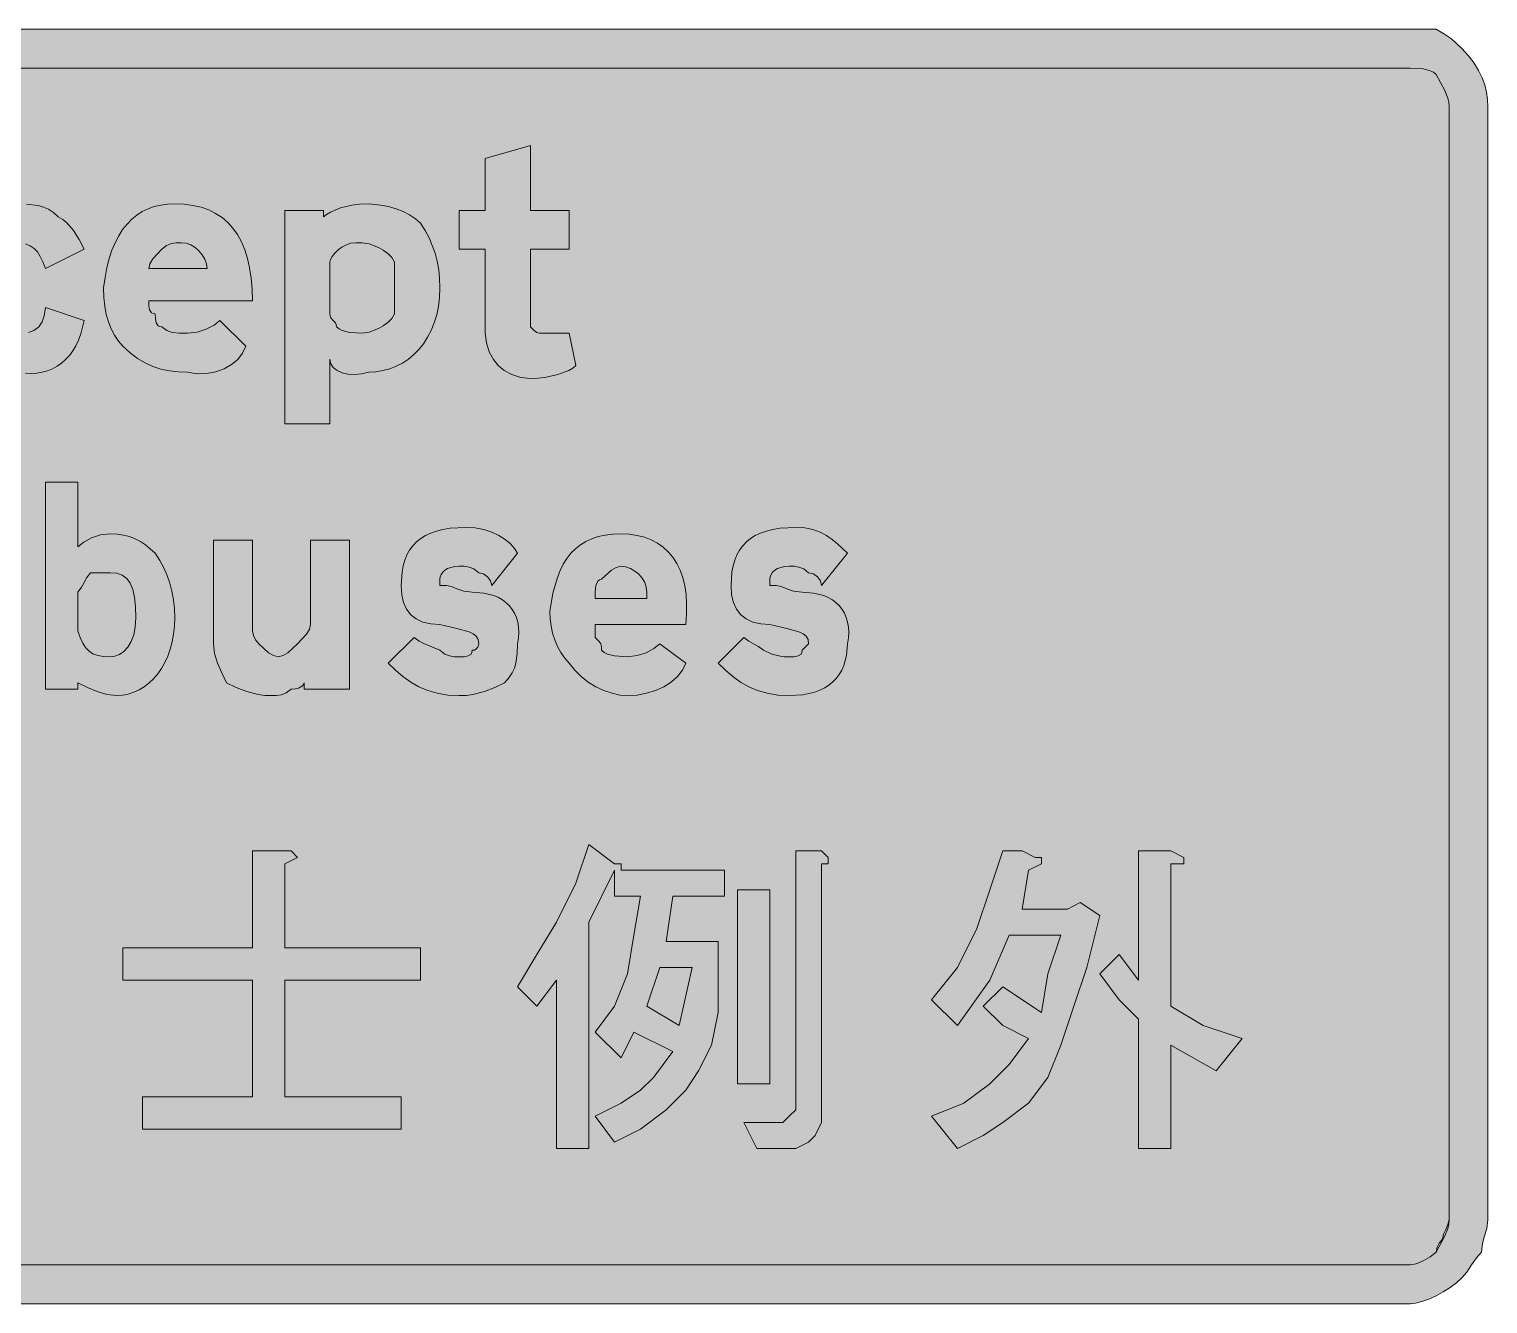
# Model space of a CAD drawing. Header units: metres. Extents: x 19 to 547, y 18 to 255.
# Drawn here: x 276.3 to 546.9, y 18.5 to 254.9 of the extents above; entities that cross this region are included whole.
import ezdxf

# ---------------------------------------------------------------- set-up
doc = ezdxf.new("R2010")
doc.units = ezdxf.units.M
doc.layers.add('FILL_BLACK_000000', color=7, linetype='Continuous', true_color=0x000000)
doc.layers.add('FILL_WHITE_FFFFFF', color=7, linetype='Continuous', true_color=0xffffff)

msp = doc.modelspace()

# ---------------------------------------------------------------- hatches: boundary and pattern name
at = {"layer": 'FILL_BLACK_000000', "true_color": 0x000000}
h = msp.add_hatch(color=7, dxfattribs=at)
h.dxf.hatch_style = 1
h.paths.add_polyline_path([(538.92, 253.98), (540.18, 253.08), (542.13, 251.28), (543.37, 249.93), (544.4, 248.58), (545.23, 247.23), (545.88, 245.88), (546.36, 244.53), (546.69, 243.18), (546.87, 241.83), (546.93, 240.48), (546.93, 34.08), (546.74, 32.47), (546.33, 31.08), (545.92, 29.69), (545.73, 28.08), (544.83, 26.99), (543.93, 25.68), (543.03, 24.37), (542.13, 23.28), (541.13, 22.38), (539.95, 21.52), (538.67, 20.71), (537.33, 19.98), (535.99, 19.37), (534.71, 18.89), (533.53, 18.59), (532.53, 18.48), (33.33, 18.48), (31.98, 18.59), (30.65, 18.89), (29.34, 19.37), (28.08, 19.98), (26.87, 20.71), (25.74, 21.52), (23.73, 23.28), (22.49, 24.29), (21.46, 25.47), (20.63, 26.8), (19.98, 28.23), (19.5, 29.71), (19.17, 31.21), (18.99, 32.68), (18.93, 34.08), (18.93, 240.48), (18.95, 242.09), (19.08, 243.48), (19.44, 244.87), (20.13, 246.48), (20.53, 246.98), (20.86, 247.57), (21.48, 248.88), (22.32, 250.19), (22.94, 250.78), (23.73, 251.28), (25.68, 253.08), (26.94, 253.98), (28.53, 254.88), (33.33, 254.88), (532.53, 254.88), (537.33, 254.88), (538.92, 253.98)])
h.paths.add_polyline_path([(30.93, 247.53), (29.62, 247.17), (29.03, 246.88), (28.53, 246.48), (26.88, 243.48), (26.34, 242.09), (26.18, 241.33), (26.13, 240.48), (26.13, 34.08), (26.18, 33.23), (26.34, 32.47), (26.88, 31.08), (28.53, 28.08), (29.62, 27.2), (30.93, 26.43), (32.24, 25.89), (33.33, 25.68), (532.53, 25.68), (533.62, 25.89), (534.93, 26.43), (536.24, 27.2), (537.33, 28.08), (537.52, 28.96), (537.93, 29.73), (538.53, 30.48), (538.72, 31.38), (539.13, 32.28), (539.54, 33.18), (539.73, 34.08), (539.73, 240.48), (539.68, 241.33), (539.52, 242.09), (538.98, 243.48), (537.33, 246.48), (536.83, 246.88), (536.24, 247.17), (534.93, 247.53), (532.53, 247.68), (33.33, 247.68), (30.93, 247.53)], flags=16)
h = msp.add_hatch(color=7, dxfattribs=at)
h.dxf.hatch_style = 1
h.paths.add_polyline_path([(376.53, 221.28), (376.53, 214.08), (369.33, 214.08), (369.33, 200.88), (369.33, 199.68), (370.04, 198.99), (370.53, 198.63), (371.02, 198.5), (371.73, 198.48), (374.13, 198.48), (376.53, 198.48), (377.73, 192.48), (377.17, 192.03), (376.42, 191.6), (374.43, 190.83), (371.99, 190.29), (370.68, 190.13), (369.33, 190.08), (367.55, 190.29), (365.88, 190.83), (364.44, 191.6), (363.33, 192.48), (362.45, 193.59), (361.68, 195.03), (361.14, 196.7), (360.93, 198.48), (360.93, 214.08), (356.13, 214.08), (356.13, 221.28), (360.93, 221.28), (360.93, 230.88), (369.33, 233.28), (369.33, 221.28), (376.53, 221.28)])
h = msp.add_hatch(color=7, dxfattribs=at)
h.dxf.hatch_style = 1
h.paths.add_polyline_path([(275.82, 222.44), (277.98, 222.18), (278.97, 221.89), (279.91, 221.47), (280.83, 220.87), (281.73, 220.08), (282.58, 219.58), (283.32, 218.97), (284.58, 217.53), (285.61, 215.86), (286.53, 214.08), (279.33, 210.48), (278.88, 211.72), (278.39, 212.75), (277.85, 213.58), (277.23, 214.23), (276.49, 214.71), (275.62, 215.04), (274.57, 215.22), (273.33, 215.28), (272.04, 215.17), (270.87, 214.83), (269.85, 214.27), (268.98, 213.48), (268.28, 212.47), (267.76, 211.23), (267.44, 209.77), (267.33, 208.08), (267.33, 206.88), (267.33, 204.48), (267.83, 203.19), (268.44, 202.02), (269.12, 201), (269.88, 200.13), (270.69, 199.43), (271.55, 198.91), (272.43, 198.59), (273.33, 198.48), (274.92, 198.5), (276.18, 198.63), (277.21, 198.99), (278.13, 199.68), (278.73, 200.58), (279.14, 201.7), (279.33, 203.28), (286.53, 200.88), (285.92, 198.35), (285.49, 197.22), (284.99, 196.17), (284.42, 195.22), (283.79, 194.36), (283.09, 193.6), (282.33, 192.93), (281.51, 192.36), (280.65, 191.89), (279.73, 191.52), (278.77, 191.26), (277.76, 191.1), (276.72, 191.05), (275.64, 191.11), (274.53, 191.28), (272.77, 191.34), (271.1, 191.51), (269.53, 191.79), (268.04, 192.2), (266.66, 192.72), (265.38, 193.37), (264.2, 194.14), (263.13, 195.03), (262.17, 196.05), (261.33, 197.2), (260.61, 198.48), (260.02, 199.89), (259.55, 201.43), (259.21, 203.11), (259, 204.93), (258.93, 206.88), (259.2, 208.83), (259.55, 210.65), (259.98, 212.33), (260.51, 213.87), (261.11, 215.28), (261.8, 216.56), (262.57, 217.71), (263.43, 218.73), (264.37, 219.62), (265.4, 220.39), (266.51, 221.04), (267.71, 221.56), (268.98, 221.97), (270.35, 222.25), (271.8, 222.42), (273.33, 222.48), (275.82, 222.44)])
h = msp.add_hatch(color=7, dxfattribs=at)
h.dxf.hatch_style = 1
h.paths.add_polyline_path([(298.55, 203.6), (298.68, 202.83), (299.04, 202.29), (299.33, 202.13), (299.73, 202.08), (299.75, 201.2), (299.88, 200.43), (300.24, 199.89), (300.53, 199.73), (300.93, 199.68), (301.85, 198.99), (302.88, 198.63), (304.14, 198.5), (305.73, 198.48), (307.51, 198.69), (309.18, 199.23), (310.62, 200), (311.73, 200.88), (316.53, 196.08), (315.92, 194.79), (315.01, 193.64), (313.85, 192.66), (312.48, 191.88), (310.94, 191.32), (309.27, 191.02), (307.52, 190.99), (305.73, 191.28), (303.98, 191.34), (302.34, 191.52), (300.77, 191.85), (299.28, 192.33), (297.84, 192.98), (296.45, 193.81), (295.08, 194.84), (293.73, 196.08), (292.89, 197.04), (292.16, 198.1), (291.54, 199.29), (291.03, 200.58), (290.64, 201.99), (290.36, 203.5), (290.19, 205.14), (290.13, 206.88), (290.4, 208.83), (290.75, 210.65), (291.18, 212.33), (291.69, 213.87), (292.27, 215.28), (292.94, 216.56), (293.67, 217.71), (294.48, 218.73), (295.36, 219.62), (296.31, 220.39), (297.32, 221.04), (298.4, 221.56), (299.54, 221.97), (300.74, 222.25), (302.01, 222.42), (303.33, 222.48), (305.07, 222.41), (306.71, 222.2), (308.22, 221.85), (309.63, 221.35), (310.92, 220.72), (312.11, 219.95), (313.17, 219.03), (314.13, 217.98), (314.97, 216.78), (315.71, 215.45), (316.32, 213.97), (316.83, 212.35), (317.22, 210.6), (317.51, 208.7), (317.67, 206.66), (317.73, 204.48), (298.53, 204.48), (298.55, 203.6)])
h.paths.add_polyline_path([(309.22, 211.38), (308.92, 212.24), (308.44, 213.05), (307.83, 213.78), (307.1, 214.39), (306.29, 214.87), (305.43, 215.17), (304.53, 215.28), (303.63, 215.26), (302.73, 215.13), (301.83, 214.77), (300.93, 214.08), (299.28, 212.28), (298.74, 211.38), (298.53, 210.48), (309.33, 210.48), (309.22, 211.38)], flags=16)
h = msp.add_hatch(color=7, dxfattribs=at)
h.dxf.hatch_style = 1
h.paths.add_polyline_path([(352.26, 203.45), (351.93, 201.88), (351.48, 200.39), (350.92, 199.01), (350.25, 197.73), (349.49, 196.55), (348.63, 195.48), (347.69, 194.52), (346.67, 193.68), (345.58, 192.96), (344.43, 192.37), (343.22, 191.9), (341.96, 191.56), (340.66, 191.35), (339.33, 191.28), (337.99, 190.94), (336.69, 190.81), (335.47, 190.88), (334.38, 191.13), (333.46, 191.55), (332.75, 192.12), (332.29, 192.84), (332.13, 193.68), (332.13, 181.68), (323.73, 181.68), (323.73, 221.28), (330.93, 221.28), (330.93, 220.08), (331.49, 220.53), (332.22, 220.96), (334.08, 221.73), (336.16, 222.27), (338.13, 222.48), (339.87, 222.42), (341.51, 222.25), (343.02, 221.97), (344.43, 221.58), (345.72, 221.07), (346.91, 220.45), (347.97, 219.72), (348.93, 218.88), (349.77, 217.53), (350.51, 216.16), (351.12, 214.77), (351.63, 213.33), (352.02, 211.84), (352.31, 210.27), (352.47, 208.63), (352.53, 206.88), (352.46, 205.12), (352.26, 203.45)])
h.paths.add_polyline_path([(341.13, 199.38), (342.02, 199.89), (342.86, 200.5), (343.58, 201.24), (344.13, 202.08), (344.13, 203.28), (344.13, 204.48), (344.13, 210.48), (344.13, 211.68), (343.58, 212.52), (342.86, 213.25), (342.02, 213.87), (341.13, 214.38), (339.41, 215.05), (338.13, 215.28), (336.93, 215.28), (336.03, 215.17), (335.17, 214.89), (334.36, 214.46), (333.63, 213.93), (333.02, 213.35), (332.54, 212.75), (332.24, 212.18), (332.13, 211.68), (332.13, 203.28), (332.13, 202.08), (332.18, 201.68), (332.32, 201.37), (332.73, 200.88), (333.14, 200.39), (333.28, 200.08), (333.33, 199.68), (333.83, 199.28), (334.42, 198.99), (335.73, 198.63), (338.13, 198.48), (339.41, 198.7), (341.13, 199.38)], flags=16)
h = msp.add_hatch(color=7, dxfattribs=at)
h.dxf.hatch_style = 1
h.paths.add_polyline_path([(288.93, 132.03), (287.13, 132.8), (285.33, 133.68), (285.33, 132.48), (279.33, 132.48), (279.33, 170.88), (285.33, 170.88), (285.33, 158.88), (286.44, 159.76), (287.88, 160.53), (289.55, 161.07), (291.33, 161.28), (292.63, 161.22), (293.82, 161.05), (294.94, 160.77), (295.98, 160.38), (296.97, 159.87), (297.91, 159.25), (299.73, 157.68), (300.57, 156.33), (301.3, 154.96), (301.92, 153.57), (302.43, 152.13), (302.82, 150.64), (303.1, 149.07), (303.27, 147.43), (303.33, 145.68), (303.27, 144.13), (303.11, 142.65), (302.85, 141.23), (302.49, 139.89), (302.03, 138.62), (301.49, 137.43), (300.88, 136.33), (300.18, 135.33), (299.41, 134.42), (298.58, 133.62), (297.69, 132.93), (296.75, 132.35), (295.75, 131.89), (294.72, 131.55), (293.64, 131.35), (292.53, 131.28), (290.73, 131.49), (288.93, 132.03)])
h.paths.add_polyline_path([(293.09, 138.93), (293.9, 139.49), (294.63, 140.28), (295.24, 141.29), (295.72, 142.53), (296.02, 143.99), (296.13, 145.68), (296.07, 147.76), (295.89, 149.52), (295.56, 150.97), (295.08, 152.13), (294.43, 153), (293.6, 153.61), (292.57, 153.97), (291.33, 154.08), (287.73, 154.08), (287.02, 153.18), (286.53, 152.28), (286.04, 151.38), (285.33, 150.48), (285.33, 143.28), (285.78, 142.04), (286.27, 141.01), (286.81, 140.18), (287.43, 139.53), (288.17, 139.05), (289.04, 138.72), (290.09, 138.54), (291.33, 138.48), (292.23, 138.59), (293.09, 138.93)], flags=16)
h = msp.add_hatch(color=7, dxfattribs=at)
h.dxf.hatch_style = 1
h.paths.add_polyline_path([(366.89, 139.08), (366.63, 137.28), (366.34, 136.38), (365.92, 135.48), (365.32, 134.58), (364.53, 133.68), (362.71, 132.8), (360.78, 132.03), (358.62, 131.49), (357.43, 131.33), (356.13, 131.28), (353.99, 131.39), (352.04, 131.71), (350.27, 132.23), (348.63, 132.93), (347.11, 133.8), (345.67, 134.82), (344.28, 135.99), (342.93, 137.28), (347.73, 142.08), (348.65, 141.37), (349.68, 140.88), (352.53, 139.68), (353.43, 138.99), (354.33, 138.63), (355.23, 138.5), (356.13, 138.48), (357.01, 138.5), (357.78, 138.63), (358.32, 138.99), (358.48, 139.28), (358.53, 139.68), (358.93, 139.73), (359.22, 139.87), (359.58, 140.28), (359.73, 140.88), (359.62, 141.67), (359.28, 142.29), (358.72, 142.76), (357.93, 143.13), (355.68, 143.75), (352.53, 144.48), (350.84, 144.59), (349.38, 144.93), (348.14, 145.49), (347.13, 146.28), (346.34, 147.29), (345.78, 148.53), (345.44, 149.99), (345.33, 151.68), (345.5, 154.21), (345.72, 155.35), (346.02, 156.4), (346.42, 157.38), (346.91, 158.26), (347.5, 159.06), (348.18, 159.78), (348.96, 160.41), (349.84, 160.96), (350.82, 161.43), (351.91, 161.8), (353.1, 162.1), (354.4, 162.31), (357.33, 162.48), (359.07, 162.37), (360.69, 162.07), (362.16, 161.59), (363.48, 160.98), (364.63, 160.25), (365.6, 159.44), (366.37, 158.58), (366.93, 157.68), (362.13, 151.68), (361.92, 152.56), (361.38, 153.33), (360.61, 153.87), (359.73, 154.08), (358.83, 154.77), (357.93, 155.13), (357.03, 155.26), (356.13, 155.28), (355.29, 155.23), (354.56, 155.07), (353.94, 154.84), (353.43, 154.53), (353.04, 154.17), (352.76, 153.76), (352.59, 153.33), (352.53, 152.88), (352.53, 151.68), (353.73, 151.68), (354.65, 151.49), (355.68, 151.08), (356.94, 150.67), (358.53, 150.48), (360.66, 150.31), (362.54, 149.82), (363.38, 149.46), (364.14, 149.02), (364.83, 148.51), (365.43, 147.93), (365.95, 147.28), (366.38, 146.55), (366.72, 145.77), (366.97, 144.91), (367.11, 143.99), (367.16, 143.02), (367.1, 141.98), (366.93, 140.88), (366.89, 139.08)])
h = msp.add_hatch(color=7, dxfattribs=at)
h.dxf.hatch_style = 1
h.paths.add_polyline_path([(427.96, 138.74), (427.46, 136.85), (427.08, 135.99), (426.61, 135.21), (426.06, 134.48), (425.43, 133.83), (424.71, 133.25), (423.91, 132.74), (423.03, 132.3), (422.06, 131.94), (419.86, 131.45), (417.33, 131.28), (415.19, 131.39), (413.24, 131.71), (411.47, 132.23), (409.83, 132.93), (408.31, 133.8), (406.87, 134.82), (405.48, 135.99), (404.13, 137.28), (408.93, 142.08), (409.83, 141.37), (410.73, 140.88), (411.63, 140.39), (412.53, 139.68), (414.12, 138.99), (415.38, 138.63), (416.41, 138.5), (417.33, 138.48), (418.21, 138.5), (418.98, 138.63), (419.52, 138.99), (419.68, 139.28), (419.73, 139.68), (420.93, 140.88), (420.82, 141.67), (420.48, 142.29), (419.92, 142.76), (419.13, 143.13), (416.88, 143.75), (413.73, 144.48), (412.04, 144.59), (410.58, 144.93), (409.34, 145.49), (408.33, 146.28), (407.54, 147.29), (406.98, 148.53), (406.64, 149.99), (406.53, 151.68), (406.7, 154.21), (406.92, 155.35), (407.22, 156.4), (407.62, 157.38), (408.11, 158.26), (408.7, 159.06), (409.38, 159.78), (410.16, 160.41), (411.04, 160.96), (412.02, 161.43), (413.11, 161.8), (414.3, 162.1), (415.6, 162.31), (418.53, 162.48), (420.22, 162.37), (421.72, 162.07), (423.04, 161.59), (424.23, 160.98), (425.3, 160.25), (426.29, 159.44), (428.13, 157.68), (423.33, 151.68), (423.12, 152.56), (422.58, 153.33), (421.81, 153.87), (420.93, 154.08), (420.03, 154.77), (419.13, 155.13), (418.23, 155.26), (417.33, 155.28), (416.49, 155.23), (415.76, 155.07), (415.14, 154.84), (414.63, 154.53), (414.24, 154.17), (413.96, 153.76), (413.79, 153.33), (413.73, 152.88), (413.73, 151.68), (414.93, 151.68), (415.85, 151.49), (416.88, 151.08), (418.14, 150.67), (419.73, 150.48), (421.86, 150.31), (423.74, 149.82), (424.58, 149.46), (425.34, 149.02), (426.03, 148.51), (426.63, 147.93), (427.15, 147.28), (427.58, 146.55), (427.92, 145.77), (428.17, 144.91), (428.31, 143.99), (428.36, 143.02), (428.3, 141.98), (428.13, 140.88), (427.96, 138.74)])
h = msp.add_hatch(color=7, dxfattribs=at)
h.dxf.hatch_style = 1
h.paths.add_polyline_path([(335.73, 160.08), (335.73, 132.48), (327.33, 132.48), (327.33, 133.68), (327.29, 133.49), (327.03, 133.08), (326.32, 132.67), (325.72, 132.53), (324.93, 132.48), (324.03, 131.79), (323.13, 131.43), (322.23, 131.3), (321.33, 131.28), (320.03, 131.33), (318.84, 131.49), (316.68, 132.03), (314.75, 132.8), (312.93, 133.68), (312.05, 135.48), (311.28, 137.28), (310.74, 139.08), (310.53, 140.88), (310.53, 160.08), (317.73, 160.08), (317.73, 143.28), (317.92, 142.4), (318.33, 141.63), (318.93, 140.88), (320.73, 139.23), (321.63, 138.69), (322.53, 138.48), (323.43, 138.69), (324.33, 139.23), (326.13, 140.88), (327.78, 142.68), (328.32, 143.58), (328.53, 144.48), (328.53, 160.08), (335.73, 160.08)])
h = msp.add_hatch(color=7, dxfattribs=at)
h.dxf.hatch_style = 1
h.paths.add_polyline_path([(381.33, 142.08), (382.02, 141.37), (382.38, 140.88), (382.51, 140.39), (382.53, 139.68), (383.03, 139.28), (383.62, 138.99), (384.93, 138.63), (387.33, 138.48), (389.11, 138.69), (390.78, 139.23), (392.22, 140), (393.33, 140.88), (398.13, 137.28), (397.52, 135.99), (396.61, 134.82), (395.45, 133.8), (394.08, 132.93), (392.54, 132.23), (390.87, 131.71), (389.12, 131.39), (387.33, 131.28), (385.93, 131.39), (384.46, 131.71), (382.96, 132.23), (381.48, 132.93), (380.05, 133.8), (378.72, 134.82), (377.54, 135.99), (376.53, 137.28), (375.69, 138.23), (374.96, 139.29), (374.34, 140.42), (373.83, 141.63), (373.44, 142.89), (373.16, 144.2), (372.99, 145.53), (372.93, 146.88), (373.5, 150.25), (374.32, 153.18), (374.83, 154.47), (375.42, 155.65), (376.08, 156.72), (376.83, 157.68), (377.66, 158.52), (378.58, 159.25), (379.59, 159.87), (380.69, 160.38), (381.9, 160.77), (383.2, 161.05), (384.61, 161.22), (386.13, 161.28), (387.66, 161.21), (389.11, 161), (390.46, 160.66), (391.72, 160.17), (392.88, 159.56), (393.93, 158.81), (394.89, 157.94), (395.73, 156.93), (396.46, 155.8), (397.08, 154.54), (397.57, 153.16), (397.94, 151.66), (398.19, 150.04), (398.3, 148.3), (398.29, 146.45), (398.13, 144.48), (381.33, 144.48), (381.33, 142.08)])
h.paths.add_polyline_path([(390.93, 150.48), (390.82, 151.38), (390.52, 152.24), (390.04, 153.05), (389.43, 153.78), (388.7, 154.39), (387.89, 154.87), (387.03, 155.17), (386.13, 155.28), (385.23, 155.07), (384.33, 154.53), (382.53, 152.88), (382.13, 152.78), (381.84, 152.5), (381.48, 151.68), (381.33, 150.48), (381.33, 149.28), (390.93, 149.28), (390.93, 150.48)], flags=16)
h = msp.add_hatch(color=7, dxfattribs=at)
h.dxf.hatch_style = 1
h.paths.add_polyline_path([(374.13, 89.28), (377.73, 96.48), (380.13, 103.68), (384.93, 100.08), (386.13, 100.08), (386.13, 98.88), (405.33, 98.88), (405.33, 94.08), (395.73, 94.08), (394.53, 85.68), (404.13, 85.68), (404.13, 78.48), (404.13, 72.48), (402.93, 66.48), (400.53, 61.68), (398.13, 58.08), (394.53, 54.48), (389.73, 50.88), (384.93, 48.48), (381.33, 53.28), (386.13, 55.68), (389.73, 58.08), (392.13, 60.48), (395.73, 65.28), (388.53, 68.88), (386.13, 64.08), (381.33, 68.88), (384.93, 73.68), (387.33, 79.68), (388.53, 86.88), (389.73, 94.08), (384.93, 94.08), (384.93, 98.88), (380.13, 89.28), (380.13, 47.28), (374.13, 47.28), (374.13, 78.48), (370.53, 73.68), (366.93, 77.28), (370.53, 83.28), (374.13, 89.28)])
h.paths.add_polyline_path([(396.93, 70.08), (399.33, 80.88), (393.33, 80.88), (390.93, 73.68), (396.93, 70.08)], flags=16)
h = msp.add_hatch(color=7, dxfattribs=at)
h.dxf.hatch_style = 1
h.paths.add_polyline_path([(324.93, 102.48), (326.13, 101.28), (323.73, 100.08), (323.73, 84.48), (348.93, 84.48), (348.93, 78.48), (323.73, 78.48), (323.73, 56.88), (345.33, 56.88), (345.33, 50.88), (297.33, 50.88), (297.33, 56.88), (317.73, 56.88), (317.73, 78.48), (293.73, 78.48), (293.73, 84.48), (317.73, 84.48), (317.73, 102.48), (322.53, 102.48), (324.93, 102.48)])
h = msp.add_hatch(color=7, dxfattribs=at)
h.dxf.hatch_style = 1
h.paths.add_polyline_path([(423.33, 102.48), (424.53, 101.28), (424.53, 100.08), (423.33, 100.08), (423.33, 54.48), (423.33, 52.08), (422.13, 49.68), (420.93, 48.48), (418.53, 47.28), (411.33, 47.28), (408.93, 52.08), (414.93, 52.08), (416.13, 52.08), (417.33, 53.28), (418.53, 54.48), (418.53, 56.88), (418.53, 102.48), (423.33, 102.48)])
h = msp.add_hatch(color=7, dxfattribs=at)
h.dxf.hatch_style = 1
h.paths.add_polyline_path([(462.93, 101.28), (464.13, 101.28), (464.13, 100.08), (461.73, 98.88), (460.53, 91.68), (468.93, 91.68), (471.33, 92.88), (474.93, 90.48), (472.53, 80.88), (470.13, 73.68), (467.73, 66.48), (465.33, 60.48), (461.73, 55.68), (456.93, 52.08), (453.33, 49.68), (448.53, 47.28), (443.73, 53.28), (449.73, 55.68), (454.53, 59.28), (458.13, 62.88), (461.73, 67.68), (456.93, 70.08), (453.33, 73.68), (456.93, 77.28), (464.13, 72.48), (465.33, 79.68), (467.73, 86.88), (458.13, 86.88), (454.53, 78.48), (448.53, 70.08), (443.73, 74.88), (448.53, 80.88), (452.13, 88.08), (454.53, 95.28), (456.93, 102.48), (460.53, 102.48), (462.93, 101.28)])
h = msp.add_hatch(color=7, dxfattribs=at)
h.dxf.hatch_style = 1
h.paths.add_polyline_path([(488.13, 102.48), (490.53, 101.28), (490.53, 100.08), (488.13, 100.08), (488.13, 73.68), (494.13, 70.08), (501.33, 67.68), (496.53, 61.68), (488.13, 66.48), (488.13, 47.28), (482.13, 47.28), (482.13, 71.28), (478.53, 74.88), (474.93, 79.68), (478.53, 83.28), (482.13, 78.48), (482.13, 102.48), (485.73, 102.48), (488.13, 102.48)])
h = msp.add_hatch(color=7, dxfattribs=at)
h.dxf.hatch_style = 1
h.paths.add_polyline_path([(413.73, 95.28), (413.73, 94.08), (413.73, 92.88), (413.73, 59.28), (407.73, 59.28), (407.73, 95.28), (413.73, 95.28)])
at = {"layer": 'FILL_WHITE_FFFFFF', "true_color": 0xffffff}
h = msp.add_hatch(color=7, dxfattribs=at)
h.dxf.hatch_style = 1
h.paths.add_polyline_path([(532.53, 247.68), (534.93, 247.53), (536.24, 247.17), (536.83, 246.88), (537.33, 246.48), (538.98, 243.48), (539.52, 242.09), (539.68, 241.33), (539.73, 240.48), (539.73, 34.08), (539.68, 33.23), (539.52, 32.47), (538.98, 31.08), (537.33, 28.08), (536.24, 27.2), (534.93, 26.43), (533.62, 25.89), (532.53, 25.68), (33.33, 25.68), (32.93, 25.73), (32.62, 25.87), (32.13, 26.28), (31.64, 26.69), (31.33, 26.83), (30.93, 26.88), (30.53, 26.93), (30.22, 27.07), (29.73, 27.48), (29.24, 27.89), (28.93, 28.03), (28.53, 28.08), (27.84, 28.96), (27.48, 29.73), (27.33, 30.48), (26.64, 31.38), (26.28, 32.28), (26.15, 33.18), (26.13, 34.08), (26.13, 240.48), (26.18, 241.33), (26.34, 242.09), (26.88, 243.48), (28.53, 246.48), (29.03, 246.88), (29.62, 247.17), (30.93, 247.53), (33.33, 247.68), (532.53, 247.68)])

# ---------------------------------------------------------------- linework, layer by layer
at = {"layer": 'FILL_BLACK_000000', "lineweight": 0, "true_color": 0x000000}
for points in [[(33.33, 254.88), (532.53, 254.88), (537.33, 254.88), (538.92, 253.98), (540.18, 253.08), (542.13, 251.28), (543.37, 249.93), (544.4, 248.58), (545.23, 247.23), (545.88, 245.88), (546.36, 244.53), (546.69, 243.18), (546.87, 241.83), (546.93, 240.48), (546.93, 34.08), (546.74, 32.47), (546.33, 31.08), (545.92, 29.69), (545.73, 28.08), (544.83, 26.99), (543.93, 25.68), (543.03, 24.37), (542.13, 23.28), (541.13, 22.38), (539.95, 21.52), (538.67, 20.71), (537.33, 19.98), (535.99, 19.37), (534.71, 18.89), (533.53, 18.59), (532.53, 18.48), (33.33, 18.48)], [(33.33, 25.68), (532.53, 25.68), (533.62, 25.89), (534.93, 26.43), (536.24, 27.2), (537.33, 28.08), (537.52, 28.96), (537.93, 29.73), (538.53, 30.48), (538.72, 31.38), (539.13, 32.28), (539.54, 33.18), (539.73, 34.08), (539.73, 240.48), (539.68, 241.33), (539.52, 242.09), (538.98, 243.48), (537.33, 246.48), (536.83, 246.88), (536.24, 247.17), (534.93, 247.53), (532.53, 247.68), (33.33, 247.68)], [(275.82, 222.44), (277.98, 222.18), (278.97, 221.89), (279.91, 221.47), (280.83, 220.87), (281.73, 220.08), (282.58, 219.58), (283.32, 218.97), (284.58, 217.53), (285.61, 215.86), (286.53, 214.08), (279.33, 210.48), (278.88, 211.72), (278.39, 212.75), (277.85, 213.58), (277.23, 214.23), (276.49, 214.71), (275.62, 215.04)], [(276.18, 198.63), (277.21, 198.99), (278.13, 199.68), (278.73, 200.58), (279.14, 201.7), (279.33, 203.28), (286.53, 200.88), (285.92, 198.35), (285.49, 197.22), (284.99, 196.17), (284.42, 195.22), (283.79, 194.36), (283.09, 193.6), (282.33, 192.93), (281.51, 192.36), (280.65, 191.89), (279.73, 191.52), (278.77, 191.26), (277.76, 191.1), (276.72, 191.05), (275.64, 191.11)]]:
    msp.add_lwpolyline(points, dxfattribs=at)
for points in [[(376.53, 221.28), (376.53, 214.08), (369.33, 214.08), (369.33, 200.88), (369.33, 199.68), (370.04, 198.99), (370.53, 198.63), (371.02, 198.5), (371.73, 198.48), (374.13, 198.48), (376.53, 198.48), (377.73, 192.48), (377.17, 192.03), (376.42, 191.6), (374.43, 190.83), (371.99, 190.29), (370.68, 190.13), (369.33, 190.08), (367.55, 190.29), (365.88, 190.83), (364.44, 191.6), (363.33, 192.48), (362.45, 193.59), (361.68, 195.03), (361.14, 196.7), (360.93, 198.48), (360.93, 214.08), (356.13, 214.08), (356.13, 221.28), (360.93, 221.28), (360.93, 230.88), (369.33, 233.28), (369.33, 221.28)], [(298.55, 203.6), (298.68, 202.83), (299.04, 202.29), (299.33, 202.13), (299.73, 202.08), (299.75, 201.2), (299.88, 200.43), (300.24, 199.89), (300.53, 199.73), (300.93, 199.68), (301.85, 198.99), (302.88, 198.63), (304.14, 198.5), (305.73, 198.48), (307.51, 198.69), (309.18, 199.23), (310.62, 200), (311.73, 200.88), (316.53, 196.08), (315.92, 194.79), (315.01, 193.64), (313.85, 192.66), (312.48, 191.88), (310.94, 191.32), (309.27, 191.02), (307.52, 190.99), (305.73, 191.28), (303.98, 191.34), (302.34, 191.52), (300.77, 191.85), (299.28, 192.33), (297.84, 192.98), (296.45, 193.81), (295.08, 194.84), (293.73, 196.08), (292.89, 197.04), (292.16, 198.1), (291.54, 199.29), (291.03, 200.58), (290.64, 201.99), (290.36, 203.5), (290.19, 205.14), (290.13, 206.88), (290.4, 208.83), (290.75, 210.65), (291.18, 212.33), (291.69, 213.87), (292.27, 215.28), (292.94, 216.56), (293.67, 217.71), (294.48, 218.73), (295.36, 219.62), (296.31, 220.39), (297.32, 221.04), (298.4, 221.56), (299.54, 221.97), (300.74, 222.25), (302.01, 222.42), (303.33, 222.48), (305.07, 222.41), (306.71, 222.2), (308.22, 221.85), (309.63, 221.35), (310.92, 220.72), (312.11, 219.95), (313.17, 219.03), (314.13, 217.98), (314.97, 216.78), (315.71, 215.45), (316.32, 213.97), (316.83, 212.35), (317.22, 210.6), (317.51, 208.7), (317.67, 206.66), (317.73, 204.48), (298.53, 204.48)], [(352.26, 203.45), (351.93, 201.88), (351.48, 200.39), (350.92, 199.01), (350.25, 197.73), (349.49, 196.55), (348.63, 195.48), (347.69, 194.52), (346.67, 193.68), (345.58, 192.96), (344.43, 192.37), (343.22, 191.9), (341.96, 191.56), (340.66, 191.35), (339.33, 191.28), (337.99, 190.94), (336.69, 190.81), (335.47, 190.88), (334.38, 191.13), (333.46, 191.55), (332.75, 192.12), (332.29, 192.84), (332.13, 193.68), (332.13, 181.68), (323.73, 181.68), (323.73, 221.28), (330.93, 221.28), (330.93, 220.08), (331.49, 220.53), (332.22, 220.96), (334.08, 221.73), (336.16, 222.27), (338.13, 222.48), (339.87, 222.42), (341.51, 222.25), (343.02, 221.97), (344.43, 221.58), (345.72, 221.07), (346.91, 220.45), (347.97, 219.72), (348.93, 218.88), (349.77, 217.53), (350.51, 216.16), (351.12, 214.77), (351.63, 213.33), (352.02, 211.84), (352.31, 210.27), (352.47, 208.63), (352.53, 206.88), (352.46, 205.12)], [(309.22, 211.38), (308.92, 212.24), (308.44, 213.05), (307.83, 213.78), (307.1, 214.39), (306.29, 214.87), (305.43, 215.17), (304.53, 215.28), (303.63, 215.26), (302.73, 215.13), (301.83, 214.77), (300.93, 214.08), (299.28, 212.28), (298.74, 211.38), (298.53, 210.48), (309.33, 210.48)], [(341.13, 199.38), (342.02, 199.89), (342.86, 200.5), (343.58, 201.24), (344.13, 202.08), (344.13, 203.28), (344.13, 204.48), (344.13, 210.48), (344.13, 211.68), (343.58, 212.52), (342.86, 213.25), (342.02, 213.87), (341.13, 214.38), (339.41, 215.05), (338.13, 215.28), (336.93, 215.28), (336.03, 215.17), (335.17, 214.89), (334.36, 214.46), (333.63, 213.93), (333.02, 213.35), (332.54, 212.75), (332.24, 212.18), (332.13, 211.68), (332.13, 203.28), (332.13, 202.08), (332.18, 201.68), (332.32, 201.37), (332.73, 200.88), (333.14, 200.39), (333.28, 200.08), (333.33, 199.68), (333.83, 199.28), (334.42, 198.99), (335.73, 198.63), (338.13, 198.48), (339.41, 198.7)], [(288.93, 132.03), (287.13, 132.8), (285.33, 133.68), (285.33, 132.48), (279.33, 132.48), (279.33, 170.88), (285.33, 170.88), (285.33, 158.88), (286.44, 159.76), (287.88, 160.53), (289.55, 161.07), (291.33, 161.28), (292.63, 161.22), (293.82, 161.05), (294.94, 160.77), (295.98, 160.38), (296.97, 159.87), (297.91, 159.25), (299.73, 157.68), (300.57, 156.33), (301.3, 154.96), (301.92, 153.57), (302.43, 152.13), (302.82, 150.64), (303.1, 149.07), (303.27, 147.43), (303.33, 145.68), (303.27, 144.13), (303.11, 142.65), (302.85, 141.23), (302.49, 139.89), (302.03, 138.62), (301.49, 137.43), (300.88, 136.33), (300.18, 135.33), (299.41, 134.42), (298.58, 133.62), (297.69, 132.93), (296.75, 132.35), (295.75, 131.89), (294.72, 131.55), (293.64, 131.35), (292.53, 131.28), (290.73, 131.49)], [(366.89, 139.08), (366.63, 137.28), (366.34, 136.38), (365.92, 135.48), (365.32, 134.58), (364.53, 133.68), (362.71, 132.8), (360.78, 132.03), (358.62, 131.49), (357.43, 131.33), (356.13, 131.28), (353.99, 131.39), (352.04, 131.71), (350.27, 132.23), (348.63, 132.93), (347.11, 133.8), (345.67, 134.82), (344.28, 135.99), (342.93, 137.28), (347.73, 142.08), (348.65, 141.37), (349.68, 140.88), (352.53, 139.68), (353.43, 138.99), (354.33, 138.63), (355.23, 138.5), (356.13, 138.48), (357.01, 138.5), (357.78, 138.63), (358.32, 138.99), (358.48, 139.28), (358.53, 139.68), (358.93, 139.73), (359.22, 139.87), (359.58, 140.28), (359.73, 140.88), (359.62, 141.67), (359.28, 142.29), (358.72, 142.76), (357.93, 143.13), (355.68, 143.75), (352.53, 144.48), (350.84, 144.59), (349.38, 144.93), (348.14, 145.49), (347.13, 146.28), (346.34, 147.29), (345.78, 148.53), (345.44, 149.99), (345.33, 151.68), (345.5, 154.21), (345.72, 155.35), (346.02, 156.4), (346.42, 157.38), (346.91, 158.26), (347.5, 159.06), (348.18, 159.78), (348.96, 160.41), (349.84, 160.96), (350.82, 161.43), (351.91, 161.8), (353.1, 162.1), (354.4, 162.31), (357.33, 162.48), (359.07, 162.37), (360.69, 162.07), (362.16, 161.59), (363.48, 160.98), (364.63, 160.25), (365.6, 159.44), (366.37, 158.58), (366.93, 157.68), (362.13, 151.68), (361.92, 152.56), (361.38, 153.33), (360.61, 153.87), (359.73, 154.08), (358.83, 154.77), (357.93, 155.13), (357.03, 155.26), (356.13, 155.28), (355.29, 155.23), (354.56, 155.07), (353.94, 154.84), (353.43, 154.53), (353.04, 154.17), (352.76, 153.76), (352.59, 153.33), (352.53, 152.88), (352.53, 151.68), (353.73, 151.68), (354.65, 151.49), (355.68, 151.08), (356.94, 150.67), (358.53, 150.48), (360.66, 150.31), (362.54, 149.82), (363.38, 149.46), (364.14, 149.02), (364.83, 148.51), (365.43, 147.93), (365.95, 147.28), (366.38, 146.55), (366.72, 145.77), (366.97, 144.91), (367.11, 143.99), (367.16, 143.02), (367.1, 141.98), (366.93, 140.88)], [(427.96, 138.74), (427.46, 136.85), (427.08, 135.99), (426.61, 135.21), (426.06, 134.48), (425.43, 133.83), (424.71, 133.25), (423.91, 132.74), (423.03, 132.3), (422.06, 131.94), (419.86, 131.45), (417.33, 131.28), (415.19, 131.39), (413.24, 131.71), (411.47, 132.23), (409.83, 132.93), (408.31, 133.8), (406.87, 134.82), (405.48, 135.99), (404.13, 137.28), (408.93, 142.08), (409.83, 141.37), (410.73, 140.88), (411.63, 140.39), (412.53, 139.68), (414.12, 138.99), (415.38, 138.63), (416.41, 138.5), (417.33, 138.48), (418.21, 138.5), (418.98, 138.63), (419.52, 138.99), (419.68, 139.28), (419.73, 139.68), (420.93, 140.88), (420.82, 141.67), (420.48, 142.29), (419.92, 142.76), (419.13, 143.13), (416.88, 143.75), (413.73, 144.48), (412.04, 144.59), (410.58, 144.93), (409.34, 145.49), (408.33, 146.28), (407.54, 147.29), (406.98, 148.53), (406.64, 149.99), (406.53, 151.68), (406.7, 154.21), (406.92, 155.35), (407.22, 156.4), (407.62, 157.38), (408.11, 158.26), (408.7, 159.06), (409.38, 159.78), (410.16, 160.41), (411.04, 160.96), (412.02, 161.43), (413.11, 161.8), (414.3, 162.1), (415.6, 162.31), (418.53, 162.48), (420.22, 162.37), (421.72, 162.07), (423.04, 161.59), (424.23, 160.98), (425.3, 160.25), (426.29, 159.44), (428.13, 157.68), (423.33, 151.68), (423.12, 152.56), (422.58, 153.33), (421.81, 153.87), (420.93, 154.08), (420.03, 154.77), (419.13, 155.13), (418.23, 155.26), (417.33, 155.28), (416.49, 155.23), (415.76, 155.07), (415.14, 154.84), (414.63, 154.53), (414.24, 154.17), (413.96, 153.76), (413.79, 153.33), (413.73, 152.88), (413.73, 151.68), (414.93, 151.68), (415.85, 151.49), (416.88, 151.08), (418.14, 150.67), (419.73, 150.48), (421.86, 150.31), (423.74, 149.82), (424.58, 149.46), (425.34, 149.02), (426.03, 148.51), (426.63, 147.93), (427.15, 147.28), (427.58, 146.55), (427.92, 145.77), (428.17, 144.91), (428.31, 143.99), (428.36, 143.02), (428.3, 141.98), (428.13, 140.88)], [(335.73, 160.08), (335.73, 132.48), (327.33, 132.48), (327.33, 133.68), (327.29, 133.49), (327.03, 133.08), (326.32, 132.67), (325.72, 132.53), (324.93, 132.48), (324.03, 131.79), (323.13, 131.43), (322.23, 131.3), (321.33, 131.28), (320.03, 131.33), (318.84, 131.49), (316.68, 132.03), (314.75, 132.8), (312.93, 133.68), (312.05, 135.48), (311.28, 137.28), (310.74, 139.08), (310.53, 140.88), (310.53, 160.08), (317.73, 160.08), (317.73, 143.28), (317.92, 142.4), (318.33, 141.63), (318.93, 140.88), (320.73, 139.23), (321.63, 138.69), (322.53, 138.48), (323.43, 138.69), (324.33, 139.23), (326.13, 140.88), (327.78, 142.68), (328.32, 143.58), (328.53, 144.48), (328.53, 160.08)], [(381.33, 142.08), (382.02, 141.37), (382.38, 140.88), (382.51, 140.39), (382.53, 139.68), (383.03, 139.28), (383.62, 138.99), (384.93, 138.63), (387.33, 138.48), (389.11, 138.69), (390.78, 139.23), (392.22, 140), (393.33, 140.88), (398.13, 137.28), (397.52, 135.99), (396.61, 134.82), (395.45, 133.8), (394.08, 132.93), (392.54, 132.23), (390.87, 131.71), (389.12, 131.39), (387.33, 131.28), (385.93, 131.39), (384.46, 131.71), (382.96, 132.23), (381.48, 132.93), (380.05, 133.8), (378.72, 134.82), (377.54, 135.99), (376.53, 137.28), (375.69, 138.23), (374.96, 139.29), (374.34, 140.42), (373.83, 141.63), (373.44, 142.89), (373.16, 144.2), (372.99, 145.53), (372.93, 146.88), (373.5, 150.25), (374.32, 153.18), (374.83, 154.47), (375.42, 155.65), (376.08, 156.72), (376.83, 157.68), (377.66, 158.52), (378.58, 159.25), (379.59, 159.87), (380.69, 160.38), (381.9, 160.77), (383.2, 161.05), (384.61, 161.22), (386.13, 161.28), (387.66, 161.21), (389.11, 161), (390.46, 160.66), (391.72, 160.17), (392.88, 159.56), (393.93, 158.81), (394.89, 157.94), (395.73, 156.93), (396.46, 155.8), (397.08, 154.54), (397.57, 153.16), (397.94, 151.66), (398.19, 150.04), (398.3, 148.3), (398.29, 146.45), (398.13, 144.48), (381.33, 144.48)], [(390.93, 150.48), (390.82, 151.38), (390.52, 152.24), (390.04, 153.05), (389.43, 153.78), (388.7, 154.39), (387.89, 154.87), (387.03, 155.17), (386.13, 155.28), (385.23, 155.07), (384.33, 154.53), (382.53, 152.88), (382.13, 152.78), (381.84, 152.5), (381.48, 151.68), (381.33, 150.48), (381.33, 149.28), (390.93, 149.28)], [(293.09, 138.93), (293.9, 139.49), (294.63, 140.28), (295.24, 141.29), (295.72, 142.53), (296.02, 143.99), (296.13, 145.68), (296.07, 147.76), (295.89, 149.52), (295.56, 150.97), (295.08, 152.13), (294.43, 153), (293.6, 153.61), (292.57, 153.97), (291.33, 154.08), (287.73, 154.08), (287.02, 153.18), (286.53, 152.28), (286.04, 151.38), (285.33, 150.48), (285.33, 143.28), (285.78, 142.04), (286.27, 141.01), (286.81, 140.18), (287.43, 139.53), (288.17, 139.05), (289.04, 138.72), (290.09, 138.54), (291.33, 138.48), (292.23, 138.59)], [(374.13, 89.28), (377.73, 96.48), (380.13, 103.68), (384.93, 100.08), (386.13, 100.08), (386.13, 98.88), (405.33, 98.88), (405.33, 94.08), (395.73, 94.08), (394.53, 85.68), (404.13, 85.68), (404.13, 78.48), (404.13, 72.48), (402.93, 66.48), (400.53, 61.68), (398.13, 58.08), (394.53, 54.48), (389.73, 50.88), (384.93, 48.48), (381.33, 53.28), (386.13, 55.68), (389.73, 58.08), (392.13, 60.48), (395.73, 65.28), (388.53, 68.88), (386.13, 64.08), (381.33, 68.88), (384.93, 73.68), (387.33, 79.68), (388.53, 86.88), (389.73, 94.08), (384.93, 94.08), (384.93, 98.88), (380.13, 89.28), (380.13, 47.28), (374.13, 47.28), (374.13, 78.48), (370.53, 73.68), (366.93, 77.28), (370.53, 83.28)], [(324.93, 102.48), (326.13, 101.28), (323.73, 100.08), (323.73, 84.48), (348.93, 84.48), (348.93, 78.48), (323.73, 78.48), (323.73, 56.88), (345.33, 56.88), (345.33, 50.88), (297.33, 50.88), (297.33, 56.88), (317.73, 56.88), (317.73, 78.48), (293.73, 78.48), (293.73, 84.48), (317.73, 84.48), (317.73, 102.48), (322.53, 102.48)], [(423.33, 102.48), (424.53, 101.28), (424.53, 100.08), (423.33, 100.08), (423.33, 54.48), (423.33, 52.08), (422.13, 49.68), (420.93, 48.48), (418.53, 47.28), (411.33, 47.28), (408.93, 52.08), (414.93, 52.08), (416.13, 52.08), (417.33, 53.28), (418.53, 54.48), (418.53, 56.88), (418.53, 102.48)], [(462.93, 101.28), (464.13, 101.28), (464.13, 100.08), (461.73, 98.88), (460.53, 91.68), (468.93, 91.68), (471.33, 92.88), (474.93, 90.48), (472.53, 80.88), (470.13, 73.68), (467.73, 66.48), (465.33, 60.48), (461.73, 55.68), (456.93, 52.08), (453.33, 49.68), (448.53, 47.28), (443.73, 53.28), (449.73, 55.68), (454.53, 59.28), (458.13, 62.88), (461.73, 67.68), (456.93, 70.08), (453.33, 73.68), (456.93, 77.28), (464.13, 72.48), (465.33, 79.68), (467.73, 86.88), (458.13, 86.88), (454.53, 78.48), (448.53, 70.08), (443.73, 74.88), (448.53, 80.88), (452.13, 88.08), (454.53, 95.28), (456.93, 102.48), (460.53, 102.48)], [(488.13, 102.48), (490.53, 101.28), (490.53, 100.08), (488.13, 100.08), (488.13, 73.68), (494.13, 70.08), (501.33, 67.68), (496.53, 61.68), (488.13, 66.48), (488.13, 47.28), (482.13, 47.28), (482.13, 71.28), (478.53, 74.88), (474.93, 79.68), (478.53, 83.28), (482.13, 78.48), (482.13, 102.48), (485.73, 102.48)], [(413.73, 95.28), (413.73, 94.08), (413.73, 92.88), (413.73, 59.28), (407.73, 59.28), (407.73, 95.28)], [(396.93, 70.08), (399.33, 80.88), (393.33, 80.88), (390.93, 73.68)]]:
    msp.add_lwpolyline(points, close=True, dxfattribs=at)
at = {"layer": 'FILL_WHITE_FFFFFF', "lineweight": 0, "true_color": 0xffffff}
msp.add_lwpolyline([(33.33, 247.68), (532.53, 247.68), (534.93, 247.53), (536.24, 247.17), (536.83, 246.88), (537.33, 246.48), (538.98, 243.48), (539.52, 242.09), (539.68, 241.33), (539.73, 240.48), (539.73, 34.08), (539.68, 33.23), (539.52, 32.47), (538.98, 31.08), (537.33, 28.08), (536.24, 27.2), (534.93, 26.43), (533.62, 25.89), (532.53, 25.68), (33.33, 25.68)], dxfattribs=at)

doc.saveas('drawing.dxf')
